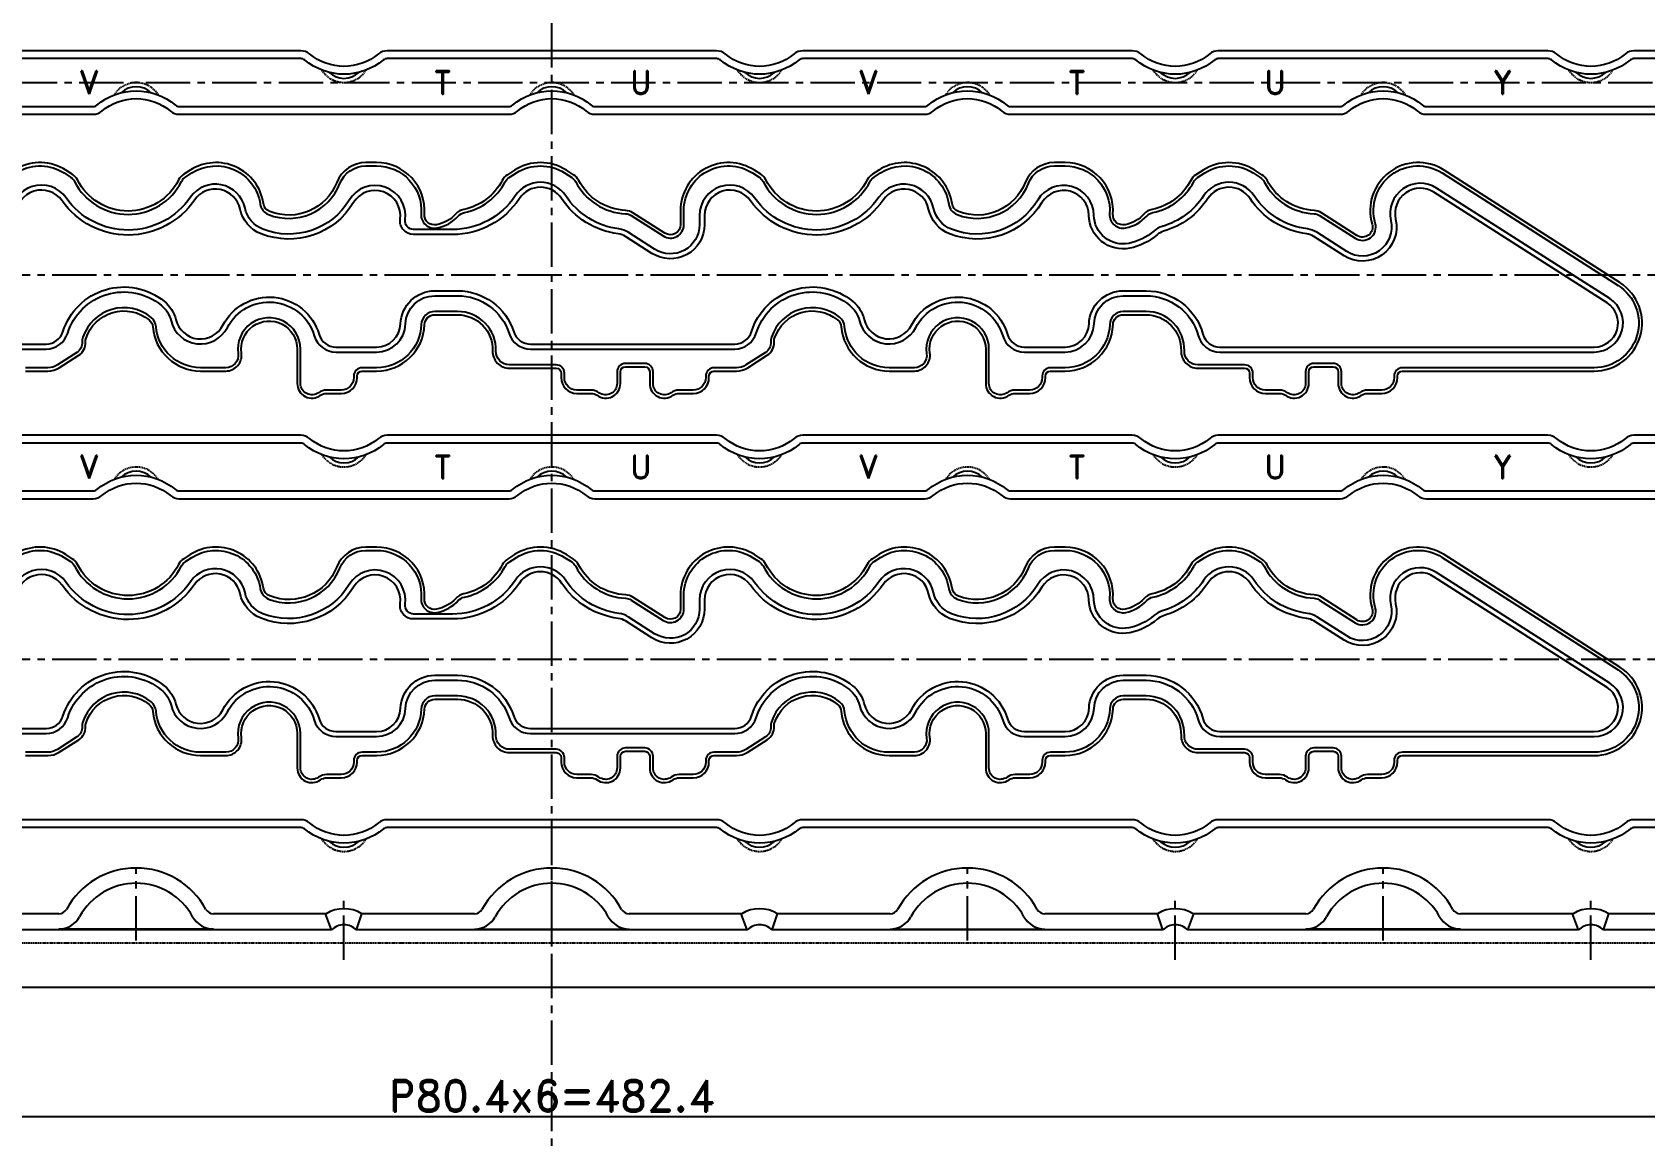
# Model space of a CAD drawing. Extents: x -878 to 11, y -429 to 233.
# Drawn here: x -600.5 to -288.6, y -205.1 to 9.7 of the extents above; entities that cross this region are included whole.
import ezdxf
from ezdxf.enums import TextEntityAlignment as Align

# ---------------------------------------------------------------- set-up
doc = ezdxf.new("R2010")
doc.units = 0
doc.header["$LTSCALE"] = 0.45
doc.header["$MEASUREMENT"] = 0
doc.linetypes.add('CENTER2', pattern=[28.575, 19.05, -3.175, 3.175, -3.175])
doc.linetypes.add('HIDDENX2', pattern=[0.75, 0.5, -0.25])
doc.layers.get('0').update_dxf_attribs({"linetype": 'CONTINUOUS'})
doc.layers.get('DEFPOINTS').update_dxf_attribs({"linetype": 'CONTINUOUS'})
for name, color, linetype in [('CENTER', 243, 'CENTER2'), ('DETAIL', 6, 'CONTINUOUS'), ('DIMENSION', 3, 'CONTINUOUS'), ('HIDDEN', 5, 'HIDDENX2'), ('LINE', 7, 'CONTINUOUS'), ('LINE1', 30, 'CONTINUOUS'), ('SECTION', 31, 'CONTINUOUS'), ('TEXT', 4, 'CONTINUOUS')]:
    doc.layers.add(name, color=color, linetype=linetype)
doc.styles.add('ROMAND', font='romand.shx', dxfattribs={"height": 6})
doc.dimstyles.get("Standard").update_dxf_attribs({"dimtxt": 0.18, "dimasz": 0.18, "dimexe": 0.18, "dimexo": 0.0625, "dimgap": 0.09, "dimtad": 0, "dimtih": 1, "dimtoh": 1, "dimdec": 4, "dimzin": 0, "dimdsep": 46, "dimtxsty": 'STANDARD', "dimcen": 0.09, "dimadec": 0, "dimazin": 0, "dimtfac": 1, "dimtdec": 4, "dimtofl": 0, "dimtmove": 0, "dimatfit": 3, "dimfxl": 1, "dimtolj": 1, "dimtzin": 0, "dimarcsym": 0})

# ---------------------------------------------------------------- blocks, each defined once
blk = doc.blocks.new('ARROWHEAD')
for p in [(-1, 0), (-0.5, 0.25), (-0.5, -0.25)]:
    blk.add_line(p, (0, 0))
blk = doc.blocks.new('*D177')
at = {"layer": 'DEFPOINTS', "color": 0, "transparency": 16777216}
for p in [(-741.2, -165.93), (-258.8, -166.5), (-258.8, -200)]:
    blk.add_point(p, dxfattribs=at)
at = {"layer": 'DIMENSION', "color": 0, "lineweight": -2, "transparency": 16777216}
for p, q in [((-741.2, -167.93), (-741.2, -202)), ((-258.8, -168.5), (-258.8, -202)), ((-735.2, -200), (-264.8, -200))]:
    blk.add_line(p, q, dxfattribs=at)
at = {"layer": 'DIMENSION', "color": 0, "lineweight": -2, "transparency": 16777216, "xscale": 6, "yscale": 6, "zscale": 6, "rotation": 180}
blk.add_blockref('ARROWHEAD', (-741.2, -200), dxfattribs=at)
at = {"layer": 'DIMENSION', "color": 0, "lineweight": -2, "transparency": 16777216, "xscale": 6, "yscale": 6, "zscale": 6}
blk.add_blockref('ARROWHEAD', (-258.8, -200), dxfattribs=at)
at = {"layer": 'DIMENSION', "color": 0, "transparency": 16777216, "insert": (-500, -196), "char_height": 6, "attachment_point": 5, "style": 'ROMAND'}
blk.add_mtext('\\A1;P80.4x6=482.4', dxfattribs=at)

msp = doc.modelspace()

# ---------------------------------------------------------------- linework, layer by layer
at = {"layer": 'CENTER'}
for p, q in [((-500, -318.5678), (-500, 190)), ((-810, 0), (-44.93781, 0)), ((-580.4, -165.93), (-580.4, -151.93538)), ((-500, -165.93), (-500, -151.93538)), ((-419.6, -165.93), (-419.6, -151.93538)), ((-339.2, -165.93), (-339.2, -151.93538)), ((-540.2, -169.715), (-540.2, -157.63092)), ((-379.4, -169.715), (-379.4, -157.63092)), ((-299, -169.715), (-299, -157.63092))]:
    msp.add_line(p, q, dxfattribs=at)
for points in [[(-738.09355, -37.185), (-261.90645, -37.185)], [(-738.09355, -111.555), (-261.90645, -111.555)]]:
    msp.add_lwpolyline(points, dxfattribs=at)
at = {"layer": 'DETAIL'}
for p, q in [((-565.43718, -163.74002), (-595.36282, -163.74002)), ((-514.96282, -163.74002), (-485.03718, -163.74002)), ((-434.56282, -163.74002), (-404.63718, -163.74002)), ((-324.23718, -163.74002), (-354.16282, -163.74002))]:
    msp.add_line(p, q, dxfattribs=at)
for centre, radius, start, end in [((-580.4, -167.335), 12.46, 28.7090536, 151.2909464), ((-500, -167.335), 12.46, 28.7090536, 151.2909464), ((-419.6, -167.335), 12.46, 28.7090536, 151.2909464), ((-339.2, -167.335), 12.46, 28.7090536, 151.2909464), ((-595.36282, -159.14002), 4.6, 270, 331.2909464), ((-565.43718, -159.14002), 4.6, 208.7090536, 270), ((-514.96282, -159.14002), 4.6, 270, 331.2909464), ((-485.03718, -159.14002), 4.6, 208.7090536, 270), ((-434.56282, -159.14002), 4.6, 270, 331.2909464), ((-404.63718, -159.14002), 4.6, 208.7090536, 270), ((-354.16282, -159.14002), 4.6, 270, 331.2909464), ((-324.23718, -159.14002), 4.6, 208.7090536, 270)]:
    msp.add_arc(centre, radius, start, end, dxfattribs=at)
at = {"layer": 'HIDDEN'}
msp.add_lwpolyline([(-765, -166.5, -0.414213562), (-780, -151.5), (-780, -76.14214, -0.198912367), (-777.07107, -69.07107), (-767.92893, -59.92893, 0.198912367), (-765, -52.85786), (-765, 52.85786, 0.198912367), (-767.92893, 59.92893), (-777.07107, 69.07107, -0.198912367), (-780, 76.14214), (-780, 151.5, -0.414213562), (-765, 166.5), (-235, 166.5, -0.414213562), (-220, 151.5), (-220, 76.14214, -0.198912367), (-222.92893, 69.07107), (-232.07107, 59.92893, 0.198912367), (-235, 52.85786), (-235, -52.85786, 0.198912367), (-232.07107, -59.92893), (-222.92893, -69.07107, -0.198912367), (-220, -76.14214), (-220, -151.5, -0.414213562), (-235, -166.5)], format="xyb", close=True, dxfattribs=at)
for points in [[(-544.46432, 2.39578, 0.560307678), (-535.93568, 2.39578)], [(-464.06432, 2.39578, 0.560307678), (-455.53568, 2.39578)], [(-383.66432, 2.39578, 0.560307678), (-375.13568, 2.39578)], [(-303.26432, 2.39578, 0.560307678), (-294.73568, 2.39578)], [(-576.13568, -2.39578, 0.560307678), (-584.66432, -2.39578)], [(-495.73568, -2.39578, 0.560307678), (-504.26432, -2.39578)], [(-415.33568, -2.39578, 0.560307678), (-423.86432, -2.39578)], [(-334.93568, -2.39578, 0.560307678), (-343.46432, -2.39578)], [(-576.13568, -76.76578, 0.560307678), (-584.66432, -76.76578)], [(-544.46432, -71.97422, 0.560307678), (-535.93568, -71.97422)], [(-495.73568, -76.76578, 0.560307678), (-504.26432, -76.76578)], [(-464.06432, -71.97422, 0.560307678), (-455.53568, -71.97422)], [(-415.33568, -76.76578, 0.560307678), (-423.86432, -76.76578)], [(-383.66432, -71.97422, 0.560307678), (-375.13568, -71.97422)], [(-334.93568, -76.76578, 0.560307678), (-343.46432, -76.76578)], [(-303.26432, -71.97422, 0.560307678), (-294.73568, -71.97422)], [(-544.46432, -146.34422, 0.560307678), (-535.93568, -146.34422)], [(-464.06432, -146.34422, 0.560307678), (-455.53568, -146.34422)], [(-383.66432, -146.34422, 0.560307678), (-375.13568, -146.34422)], [(-303.26432, -146.34422, 0.560307678), (-294.73568, -146.34422)]]:
    msp.add_lwpolyline(points, format="xyb", dxfattribs=at)
at = {"layer": 'LINE'}
for p, q in [((-542.60832, -163.915), (-543.78247, -160.8004)), ((-537.79168, -163.915), (-536.75189, -160.8004)), ((-462.20832, -163.915), (-463.38247, -160.8004)), ((-457.39168, -163.915), (-456.35189, -160.8004)), ((-381.80832, -163.915), (-382.84811, -160.8004)), ((-376.99168, -163.915), (-375.81753, -160.8004)), ((-301.40832, -163.915), (-302.58247, -160.8004)), ((-296.59168, -163.915), (-295.55189, -160.8004))]:
    msp.add_line(p, q, dxfattribs=at)
msp.add_lwpolyline([(-795, -175), (-205, -175), (-205, 175), (-795, 175)], close=True, dxfattribs=at)
at = {"layer": 'LINE', "color": 6}
for points in [[(-543.09493, 1.96352, 0.399690976), (-537.30507, 1.96352)], [(-462.69493, 1.96352, 0.399690976), (-456.90507, 1.96352)], [(-382.29493, 1.96352, 0.399690976), (-376.50507, 1.96352)], [(-301.89493, 1.96352, 0.399690976), (-296.10507, 1.96352)], [(-577.50507, -1.96352, 0.399690976), (-583.29493, -1.96352)], [(-497.10507, -1.96352, 0.399690976), (-502.89493, -1.96352)], [(-416.70507, -1.96352, 0.399690976), (-422.49493, -1.96352)], [(-336.30507, -1.96352, 0.399690976), (-342.09493, -1.96352)], [(-543.09493, -72.40648, 0.399690976), (-537.30507, -72.40648)], [(-462.69493, -72.40648, 0.399690976), (-456.90507, -72.40648)], [(-382.29493, -72.40648, 0.399690976), (-376.50507, -72.40648)], [(-301.89493, -72.40648, 0.399690976), (-296.10507, -72.40648)], [(-577.50507, -76.33352, 0.399690976), (-583.29493, -76.33352)], [(-497.10507, -76.33352, 0.399690976), (-502.89493, -76.33352)], [(-416.70507, -76.33352, 0.399690976), (-422.49493, -76.33352)], [(-336.30507, -76.33352, 0.399690976), (-342.09493, -76.33352)], [(-543.09493, -146.77648, 0.399690976), (-537.30507, -146.77648)], [(-462.69493, -146.77648, 0.399690976), (-456.90507, -146.77648)], [(-382.29493, -146.77648, 0.399690976), (-376.50507, -146.77648)], [(-301.89493, -146.77648, 0.399690976), (-296.10507, -146.77648)]]:
    msp.add_lwpolyline(points, format="xyb", dxfattribs=at)
at = {"layer": 'LINE'}
for points in [[(-637.29341, -50.585), (-597.8066, -50.585, 0.327685519), (-594.56266, -48.20327, -0.530202556), (-574.96519, -42.32092, -0.163051844), (-572.72331, -45.86437, 0.693136938), (-563.61018, -46.94232, -0.676760373), (-545.01704, -48.72236, 0.332877546), (-541.7546, -51.165), (-533.89, -51.165, 0.404861858), (-529.25238, -46.67361, -0.404861858), (-522.65577, -40.285), (-518.22, -40.285, -0.326224951), (-507.35192, -48.22038, 0.326224951), (-504.11341, -50.585), (-464.6266, -50.585, 0.327685519), (-461.38266, -48.20327, -0.529435838), (-441.80816, -42.30226, -0.163823285), (-439.55305, -45.85958, 0.693310824), (-430.43953, -46.94106, -0.676708968), (-411.84704, -48.72236, 0.332877546), (-408.5846, -51.165), (-400.72, -51.165, 0.404861858), (-396.08238, -46.67361, -0.404861858), (-389.48577, -40.285), (-385.05, -40.285, -0.337565256), (-374.04906, -48.66723, 0.337565256), (-370.77095, -51.165), (-298.38929, -51.165, 0.749486397), (-295.88968, -42.61584), (-329.36019, -21.21404, 0.672107848), (-336.77378, -26.44665, -0.672149853), (-346.76007, -33.49425), (-352.56894, -29.77898, 0.111014008), (-353.971, -29.27053, -0.218094465), (-364.94007, -22.45083, 0.537055823), (-373.10993, -22.45083, -0.176578941), (-381.65554, -28.76239, 0.107528034), (-382.92366, -29.45652, -0.129553397), (-388.20057, -32.05381, -0.4690711), (-396.10909, -25.69134, 0.752293311), (-405.19703, -23.22748, -0.364406279), (-423.05341, -29.26968, -0.252234906), (-427.10585, -24.49748, 0.658259425), (-435.9339, -22.73897, -0.52220494), (-461.55352, -22.87192, 0.732225984), (-470.46, -25.69293), (-470.46, -27.47716, -0.592590949), (-480.63151, -33.04562), (-485.73894, -29.77898, 0.111014008), (-487.141, -29.27053, -0.218094465), (-498.11007, -22.45083, 0.537055823), (-506.27993, -22.45083, -0.25153781), (-519.21, -29.395), (-526.74879, -29.395, -0.454950729), (-529.32441, -26.43977, 0.814066846), (-538.36703, -23.22748, -0.364807388), (-556.24273, -29.26211, -0.251767206), (-560.28599, -24.49554, 0.658142938), (-569.11374, -22.73874, -0.522210608), (-594.73352, -22.87192, 0.732225984), (-603.64, -25.69293)], [(-637.29341, -124.955), (-597.8066, -124.955, 0.327685519), (-594.56266, -122.57327, -0.530202556), (-574.96519, -116.69092, -0.163051844), (-572.72331, -120.23437, 0.693136938), (-563.61018, -121.31232, -0.676760373), (-545.01704, -123.09236, 0.332877546), (-541.7546, -125.535), (-533.89, -125.535, 0.404861858), (-529.25238, -121.04361, -0.404861858), (-522.65577, -114.655), (-518.22, -114.655, -0.326224951), (-507.35192, -122.59038, 0.326224951), (-504.11341, -124.955), (-464.6266, -124.955, 0.327685519), (-461.38266, -122.57327, -0.529435838), (-441.80816, -116.67226, -0.163823285), (-439.55305, -120.22958, 0.693310824), (-430.43953, -121.31106, -0.676708968), (-411.84704, -123.09236, 0.332877546), (-408.5846, -125.535), (-400.72, -125.535, 0.404861858), (-396.08238, -121.04361, -0.404861858), (-389.48577, -114.655), (-385.05, -114.655, -0.337565256), (-374.04906, -123.03723, 0.337565256), (-370.77095, -125.535), (-298.38929, -125.535, 0.749486397), (-295.88968, -116.98584), (-329.36019, -95.58404, 0.672107848), (-336.77378, -100.81665, -0.672149853), (-346.76007, -107.86425), (-352.56894, -104.14898, 0.111014008), (-353.971, -103.64053, -0.218094465), (-364.94007, -96.82083, 0.537055823), (-373.10993, -96.82083, -0.176578941), (-381.65554, -103.13239, 0.107528034), (-382.92366, -103.82652, -0.129553397), (-388.20057, -106.42381, -0.4690711), (-396.10909, -100.06134, 0.752293311), (-405.19703, -97.59748, -0.364406279), (-423.05341, -103.63968, -0.252234906), (-427.10585, -98.86748, 0.658259425), (-435.9339, -97.10897, -0.52220494), (-461.55352, -97.24192, 0.732225984), (-470.46, -100.06293), (-470.46, -101.84716, -0.592590949), (-480.63151, -107.41562), (-485.73894, -104.14898, 0.111014008), (-487.141, -103.64053, -0.218094465), (-498.11007, -96.82083, 0.537055823), (-506.27993, -96.82083, -0.25153781), (-519.21, -103.765), (-526.74879, -103.765, -0.454950729), (-529.32441, -100.80977, 0.814066846), (-538.36703, -97.59748, -0.364807388), (-556.24273, -103.63211, -0.251767206), (-560.28599, -98.86554, 0.658142938), (-569.11374, -97.10874, -0.522210608), (-594.73352, -97.24192, 0.732225984), (-603.64, -100.06293)], [(-222.015, -138.07832), (-222.015, -152.315, -0.414213562), (-233.615, -163.915), (-296.59168, -163.915)]]:
    msp.add_lwpolyline(points, format="xyb", dxfattribs=at)
for points in [[(-542.60832, -163.915), (-618.19168, -163.915)], [(-462.20832, -163.915), (-537.79168, -163.915)], [(-381.80832, -163.915), (-457.39168, -163.915)], [(-301.40832, -163.915), (-376.99168, -163.915)]]:
    msp.add_lwpolyline(points, dxfattribs=at)
for centre in [(-540.2, -166.315), (-459.8, -166.315), (-379.4, -166.315), (-299, -166.315)]:
    msp.add_arc(centre, 3.4, 44.9008722, 135.0991278, dxfattribs=at)
at = {"layer": 'LINE1'}
for points in [[(-607.64, -24.765, -0.592551855), (-594.34556, -17.48587), (-593.09883, -18.28305, -0.133820971), (-592.32231, -19.14063, 0.614067355), (-571.61378, -19.13293, -0.133980911), (-570.83673, -18.27402), (-569.60528, -17.48641, -0.54396576), (-556.40321, -23.49931, 0.268630824), (-554.78123, -25.53867, 0.41351253), (-540.98568, -19.53995, -0.307794184), (-535.96376, -16.125), (-533.89, -16.125, -0.435765572), (-525.27302, -25.39532, 0.496548513), (-522.16414, -28.13332, 0.158781017), (-518.09813, -25.83408, -0.158499359), (-516.91413, -25.1637, 0.225839157), (-509.00883, -19.21569, -0.13080024), (-508.24437, -18.38124), (-506.84528, -17.48641, -0.292443133), (-497.53472, -17.48641), (-496.15064, -18.37164, -0.131001138), (-495.38538, -19.20763, 0.266577084), (-485.73206, -25.38175, -0.131001138), (-484.6522, -25.72588), (-478.47628, -29.6759, 0.592590949), (-474.46, -27.47716), (-474.46, -24.765, -0.592551855), (-461.16556, -17.48587), (-459.91883, -18.28305, -0.133820971), (-459.14231, -19.14063, 0.614067355), (-438.43378, -19.13293, -0.133980911), (-437.65673, -18.27402), (-436.42528, -17.48641, -0.544086912), (-423.22274, -23.50251, 0.269110703), (-421.59719, -25.54417, 0.413098009), (-407.81568, -19.53995, -0.307794184), (-402.79376, -16.125), (-400.72, -16.125, -0.435765572), (-392.10302, -25.39532, 0.496548513), (-388.99414, -28.13332, 0.158781017), (-384.92813, -25.83408, -0.158499359), (-383.74413, -25.1637, 0.225839157), (-375.83883, -19.21569, -0.13080024), (-375.07437, -18.38124), (-373.67528, -17.48641, -0.292443133), (-364.36472, -17.48641), (-362.98064, -18.37164, -0.131001138), (-362.21538, -19.20763, 0.266577084), (-352.56206, -25.38175, -0.131001138), (-351.4822, -25.72588), (-344.60485, -30.12453, 0.693592286), (-340.70945, -27.20112, -0.693549434), (-327.76556, -17.48587), (-293.73485, -39.24587, -0.749486397), (-298.38929, -55.165), (-335.465, -55.165, 0.414213562), (-337.065, -56.765), (-337.065, -57.085, -0.414213562), (-339.465, -59.485), (-342.21544, -59.485, 0.159587181), (-343.75354, -59.98875, -0.614415563), (-347.255, -58.215), (-347.255, -55.945, 0.414213562), (-348.855, -54.345), (-352.605, -54.345, 0.414213562), (-354.205, -55.945), (-354.205, -58.215, -0.614415563), (-357.70646, -59.98875, 0.159587181), (-359.24456, -59.485), (-361.995, -59.485, -0.414213562), (-364.395, -57.085), (-364.395, -56.205, 0.414213562), (-365.995, -54.605), (-375.0448, -54.605, -0.423315007), (-377.64355, -51.92448, 0.423315007), (-385.05, -44.285), (-389.48577, -44.285, 0.404861858), (-392.08443, -46.80173, -0.404861858), (-400.72, -55.165), (-403.545, -55.165, 0.414213562), (-405.145, -56.765), (-405.145, -57.085, -0.414213562), (-407.545, -59.485), (-410.40044, -59.485, 0.159587181), (-411.93854, -59.98875, -0.614415563), (-415.44, -58.215), (-415.44, -51.555, 1.074462736), (-427.4977, -52.42174, -0.456901809), (-429.87302, -55.165), (-434.76, -55.165, -0.390799305), (-443.37195, -47.22061, 0.205095841), (-444.32656, -45.40994, 0.524268273), (-457.52471, -49.27253, 0.093842729), (-457.6532, -50.2314, -0.270247501), (-458.66473, -52.20341), (-462.45823, -54.62937, -0.143207418), (-464.29, -55.165), (-468.635, -55.165, 0.414213562), (-470.235, -56.765), (-470.235, -57.085, -0.414213562), (-472.635, -59.485), (-475.38544, -59.485, 0.159587181), (-476.92354, -59.98875, -0.614415563), (-480.425, -58.215), (-480.425, -55.945, 0.414213562), (-482.025, -54.345), (-485.775, -54.345, 0.414213562), (-487.375, -55.945), (-487.375, -58.215, -0.614415563), (-490.87646, -59.98875, 0.159587181), (-492.41456, -59.485), (-495.165, -59.485, -0.414213562), (-497.565, -57.085), (-497.565, -56.205, 0.414213562), (-499.165, -54.605), (-508.2148, -54.605, -0.423315007), (-510.81355, -51.92448, 0.423315007), (-518.22, -44.285), (-522.65577, -44.285, 0.404861858), (-525.25443, -46.80173, -0.404861858), (-533.89, -55.165), (-536.715, -55.165, 0.414213562), (-538.315, -56.765), (-538.315, -57.085, -0.414213562), (-540.715, -59.485), (-543.57044, -59.485, 0.159587181), (-545.10854, -59.98875, -0.614415563), (-548.61, -58.215), (-548.61, -51.555, 1.074462736), (-560.6677, -52.42174, -0.456901809), (-563.04302, -55.165), (-567.93, -55.165, -0.390575606), (-576.54141, -47.2273, 0.204269886), (-577.49102, -45.42257, 0.525031728), (-590.70471, -49.27253, 0.093842729), (-590.8332, -50.2314, -0.270247501), (-591.84473, -52.20341), (-595.63823, -54.62937, -0.143207418), (-597.47, -55.165), (-601.815, -55.165, 0.414213562)], [(-637.29341, -51.54738), (-597.8066, -51.54738, 0.327685519), (-593.64446, -48.4915, -0.530202556), (-575.57289, -43.06716, -0.163051844), (-573.6579, -46.09392, 0.693136938), (-562.75493, -47.38359, -0.676760373), (-545.94047, -48.99334, 0.332877546), (-541.7546, -52.12738), (-533.89, -52.12738, 0.404861858), (-528.2905, -46.70444, -0.404861858), (-522.65577, -41.24738), (-518.22, -41.24738, -0.326224951), (-508.26859, -48.51345, 0.326224951), (-504.11341, -51.54738), (-464.6266, -51.54738, 0.327685519), (-460.46446, -48.4915, -0.529435838), (-442.41407, -43.04995, -0.163823285), (-440.48779, -46.08856, 0.693310824), (-429.58434, -47.38245, -0.676708968), (-412.77047, -48.99334, 0.332877546), (-408.5846, -52.12738), (-400.72, -52.12738, 0.404861858), (-395.1205, -46.70444, -0.404861858), (-389.48577, -41.24738), (-385.05, -41.24738, -0.337565256), (-374.97693, -48.92261, 0.337565256), (-370.77095, -52.12738), (-298.38929, -52.12738, 0.749486397), (-295.37124, -41.80504), (-328.84175, -20.40325, 0.672107848), (-337.71139, -26.66356, -0.672149853), (-346.24154, -32.68352), (-352.0504, -28.96825, 0.111014008), (-353.84932, -28.31588, -0.218094465), (-364.13777, -21.91933, 0.537055823), (-373.91223, -21.91933, -0.176578941), (-381.92759, -27.83926, 0.107528034), (-383.55466, -28.72988, -0.129553397), (-388.3915, -31.11057, -0.4690711), (-395.14684, -25.67583, 0.752293311), (-406.01968, -22.72806, -0.364406279), (-422.70305, -28.37334, -0.252234906), (-426.16459, -24.297, 0.658259425), (-436.72649, -22.19311, -0.52220494), (-460.76663, -22.31787, 0.732225984), (-471.42238, -25.69293), (-471.42238, -27.47716, -0.592590949), (-480.11297, -32.23489), (-485.2204, -28.96825, 0.111014008), (-487.01932, -28.31588, -0.218094465), (-497.30777, -21.91933, 0.537055823), (-507.08223, -21.91933, -0.25153781), (-519.21, -28.43262), (-526.74879, -28.43262, -0.454950729), (-528.37106, -26.57125, 0.814066846), (-539.18968, -22.72806, -0.364807388), (-555.8911, -28.36627, -0.251767206), (-559.3448, -24.29474, 0.658142938), (-569.90634, -22.19289, -0.522210608), (-593.94663, -22.31787, 0.732225984), (-604.60238, -25.69293)], [(-607.64, -99.135, -0.592551855), (-594.34556, -91.85587), (-593.09883, -92.65305, -0.133820971), (-592.32231, -93.51063, 0.614067355), (-571.61378, -93.50293, -0.133980911), (-570.83673, -92.64402), (-569.60528, -91.85641, -0.54396576), (-556.40321, -97.86931, 0.268630824), (-554.78123, -99.90867, 0.41351253), (-540.98568, -93.90995, -0.307794184), (-535.96376, -90.495), (-533.89, -90.495, -0.435765572), (-525.27302, -99.76532, 0.496548513), (-522.16414, -102.50332, 0.158781017), (-518.09813, -100.20408, -0.158499359), (-516.91413, -99.5337, 0.225839157), (-509.00883, -93.58569, -0.13080024), (-508.24437, -92.75124), (-506.84528, -91.85641, -0.292443133), (-497.53472, -91.85641), (-496.15064, -92.74164, -0.131001138), (-495.38538, -93.57763, 0.266577084), (-485.73206, -99.75175, -0.131001138), (-484.6522, -100.09588), (-478.47628, -104.0459, 0.592590949), (-474.46, -101.84716), (-474.46, -99.135, -0.592551855), (-461.16556, -91.85587), (-459.91883, -92.65305, -0.133820971), (-459.14231, -93.51063, 0.614067355), (-438.43378, -93.50293, -0.133980911), (-437.65673, -92.64402), (-436.42528, -91.85641, -0.544086912), (-423.22274, -97.87251, 0.269110703), (-421.59719, -99.91417, 0.413098009), (-407.81568, -93.90995, -0.307794184), (-402.79376, -90.495), (-400.72, -90.495, -0.435765572), (-392.10302, -99.76532, 0.496548513), (-388.99414, -102.50332, 0.158781017), (-384.92813, -100.20408, -0.158499359), (-383.74413, -99.5337, 0.225839157), (-375.83883, -93.58569, -0.13080024), (-375.07437, -92.75124), (-373.67528, -91.85641, -0.292443133), (-364.36472, -91.85641), (-362.98064, -92.74164, -0.131001138), (-362.21538, -93.57763, 0.266577084), (-352.56206, -99.75175, -0.131001138), (-351.4822, -100.09588), (-344.60485, -104.49453, 0.693592286), (-340.70945, -101.57112, -0.693549434), (-327.76556, -91.85587), (-293.73485, -113.61587, -0.749486397), (-298.38929, -129.535), (-335.465, -129.535, 0.414213562), (-337.065, -131.135), (-337.065, -131.455, -0.414213562), (-339.465, -133.855), (-342.21544, -133.855, 0.159587181), (-343.75354, -134.35875, -0.614415563), (-347.255, -132.585), (-347.255, -130.315, 0.414213562), (-348.855, -128.715), (-352.605, -128.715, 0.414213562), (-354.205, -130.315), (-354.205, -132.585, -0.614415563), (-357.70646, -134.35875, 0.159587181), (-359.24456, -133.855), (-361.995, -133.855, -0.414213562), (-364.395, -131.455), (-364.395, -130.575, 0.414213562), (-365.995, -128.975), (-375.0448, -128.975, -0.423315007), (-377.64355, -126.29448, 0.423315007), (-385.05, -118.655), (-389.48577, -118.655, 0.404861858), (-392.08443, -121.17173, -0.404861858), (-400.72, -129.535), (-403.545, -129.535, 0.414213562), (-405.145, -131.135), (-405.145, -131.455, -0.414213562), (-407.545, -133.855), (-410.40044, -133.855, 0.159587181), (-411.93854, -134.35875, -0.614415563), (-415.44, -132.585), (-415.44, -125.925, 1.074462736), (-427.4977, -126.79174, -0.456901809), (-429.87302, -129.535), (-434.76, -129.535, -0.390799305), (-443.37195, -121.59061, 0.205095841), (-444.32656, -119.77994, 0.524268273), (-457.52471, -123.64253, 0.093842729), (-457.6532, -124.6014, -0.270247501), (-458.66473, -126.57341), (-462.45823, -128.99937, -0.143207418), (-464.29, -129.535), (-468.635, -129.535, 0.414213562), (-470.235, -131.135), (-470.235, -131.455, -0.414213562), (-472.635, -133.855), (-475.38544, -133.855, 0.159587181), (-476.92354, -134.35875, -0.614415563), (-480.425, -132.585), (-480.425, -130.315, 0.414213562), (-482.025, -128.715), (-485.775, -128.715, 0.414213562), (-487.375, -130.315), (-487.375, -132.585, -0.614415563), (-490.87646, -134.35875, 0.159587181), (-492.41456, -133.855), (-495.165, -133.855, -0.414213562), (-497.565, -131.455), (-497.565, -130.575, 0.414213562), (-499.165, -128.975), (-508.2148, -128.975, -0.423315007), (-510.81355, -126.29448, 0.423315007), (-518.22, -118.655), (-522.65577, -118.655, 0.404861858), (-525.25443, -121.17173, -0.404861858), (-533.89, -129.535), (-536.715, -129.535, 0.414213562), (-538.315, -131.135), (-538.315, -131.455, -0.414213562), (-540.715, -133.855), (-543.57044, -133.855, 0.159587181), (-545.10854, -134.35875, -0.614415563), (-548.61, -132.585), (-548.61, -125.925, 1.074462736), (-560.6677, -126.79174, -0.456901809), (-563.04302, -129.535), (-567.93, -129.535, -0.390575606), (-576.54141, -121.5973, 0.204269886), (-577.49102, -119.79257, 0.525031728), (-590.70471, -123.64253, 0.093842729), (-590.8332, -124.6014, -0.270247501), (-591.84473, -126.57341), (-595.63823, -128.99937, -0.143207418), (-597.47, -129.535), (-601.815, -129.535, 0.414213562)], [(-637.29341, -125.91738), (-597.8066, -125.91738, 0.327685519), (-593.64446, -122.8615, -0.530202556), (-575.57289, -117.43716, -0.163051844), (-573.6579, -120.46392, 0.693136938), (-562.75493, -121.75359, -0.676760373), (-545.94047, -123.36334, 0.332877546), (-541.7546, -126.49738), (-533.89, -126.49738, 0.404861858), (-528.2905, -121.07444, -0.404861858), (-522.65577, -115.61738), (-518.22, -115.61738, -0.326224951), (-508.26859, -122.88345, 0.326224951), (-504.11341, -125.91738), (-464.6266, -125.91738, 0.327685519), (-460.46446, -122.8615, -0.529435838), (-442.41407, -117.41995, -0.163823285), (-440.48779, -120.45856, 0.693310824), (-429.58434, -121.75245, -0.676708968), (-412.77047, -123.36334, 0.332877546), (-408.5846, -126.49738), (-400.72, -126.49738, 0.404861858), (-395.1205, -121.07444, -0.404861858), (-389.48577, -115.61738), (-385.05, -115.61738, -0.337565256), (-374.97693, -123.29261, 0.337565256), (-370.77095, -126.49738), (-298.38929, -126.49738, 0.749486397), (-295.37124, -116.17504), (-328.84175, -94.77325, 0.672107848), (-337.71139, -101.03356, -0.672149853), (-346.24154, -107.05352), (-352.0504, -103.33825, 0.111014008), (-353.84932, -102.68588, -0.218094465), (-364.13777, -96.28933, 0.537055823), (-373.91223, -96.28933, -0.176578941), (-381.92759, -102.20926, 0.107528034), (-383.55466, -103.09988, -0.129553397), (-388.3915, -105.48057, -0.4690711), (-395.14684, -100.04583, 0.752293311), (-406.01968, -97.09806, -0.364406279), (-422.70305, -102.74334, -0.252234906), (-426.16459, -98.667, 0.658259425), (-436.72649, -96.56311, -0.52220494), (-460.76663, -96.68787, 0.732225984), (-471.42238, -100.06293), (-471.42238, -101.84716, -0.592590949), (-480.11297, -106.60489), (-485.2204, -103.33825, 0.111014008), (-487.01932, -102.68588, -0.218094465), (-497.30777, -96.28933, 0.537055823), (-507.08223, -96.28933, -0.25153781), (-519.21, -102.80262), (-526.74879, -102.80262, -0.454950729), (-528.37106, -100.94125, 0.814066846), (-539.18968, -97.09806, -0.364807388), (-555.8911, -102.73627, -0.251767206), (-559.3448, -98.66474, 0.658142938), (-569.90634, -96.56289, -0.522210608), (-593.94663, -96.68787, 0.732225984), (-604.60238, -100.06293)]]:
    msp.add_lwpolyline(points, format="xyb", dxfattribs=at)
at = {"layer": 'SECTION'}
for points in [[(-268.82, 4.62145), (-290.67535, 4.62145, 0.17551048), (-291.37107, 4.36947, -0.362177448), (-306.62893, 4.36947, 0.17551048), (-307.32465, 4.62145), (-371.07535, 4.62145, 0.17551048), (-371.77107, 4.36947, -0.362177448), (-387.02893, 4.36947, 0.17551048), (-387.72465, 4.62145), (-451.47535, 4.62145, 0.17551048), (-452.17107, 4.36947, -0.362177448), (-467.42893, 4.36947, 0.17551048), (-468.12465, 4.62145), (-531.87535, 4.62145, 0.17551048), (-532.57107, 4.36947, -0.362177448), (-547.82893, 4.36947, 0.17551048), (-548.52465, 4.62145), (-612.27535, 4.62145, 0.17551048)], [(-652.47535, -4.62145), (-588.72465, -4.62145, 0.17551048), (-588.02893, -4.36947, -0.362177448), (-572.77107, -4.36947, 0.17551048), (-572.07535, -4.62145), (-508.32465, -4.62145, 0.17551048), (-507.62893, -4.36947, -0.362177448), (-492.37107, -4.36947, 0.17551048), (-491.67535, -4.62145), (-427.92465, -4.62145, 0.17551048), (-427.22893, -4.36947, -0.362177448), (-411.97107, -4.36947, 0.17551048), (-411.27535, -4.62145), (-347.52465, -4.62145, 0.17551048), (-346.82893, -4.36947, -0.362177448), (-331.57107, -4.36947, 0.17551048), (-330.87535, -4.62145), (-268.82, -4.62145, -0.414213562)], [(-268.82, -69.74855), (-290.67535, -69.74855, 0.17551048), (-291.37107, -70.00053, -0.362177448), (-306.62893, -70.00053, 0.17551048), (-307.32465, -69.74855), (-371.07535, -69.74855, 0.17551048), (-371.77107, -70.00053, -0.362177448), (-387.02893, -70.00053, 0.17551048), (-387.72465, -69.74855), (-451.47535, -69.74855, 0.17551048), (-452.17107, -70.00053, -0.362177448), (-467.42893, -70.00053, 0.17551048), (-468.12465, -69.74855), (-531.87535, -69.74855, 0.17551048), (-532.57107, -70.00053, -0.362177448), (-547.82893, -70.00053, 0.17551048), (-548.52465, -69.74855), (-612.27535, -69.74855, 0.17551048)], [(-652.47535, -78.99145), (-588.72465, -78.99145, 0.17551048), (-588.02893, -78.73947, -0.362177448), (-572.77107, -78.73947, 0.17551048), (-572.07535, -78.99145), (-508.32465, -78.99145, 0.17551048), (-507.62893, -78.73947, -0.362177448), (-492.37107, -78.73947, 0.17551048), (-491.67535, -78.99145), (-427.92465, -78.99145, 0.17551048), (-427.22893, -78.73947, -0.362177448), (-411.97107, -78.73947, 0.17551048), (-411.27535, -78.99145), (-347.52465, -78.99145, 0.17551048), (-346.82893, -78.73947, -0.362177448), (-331.57107, -78.73947, 0.17551048), (-330.87535, -78.99145), (-268.82, -78.99145, -0.414213562)], [(-268.82, -144.11855), (-290.67535, -144.11855, 0.17551048), (-291.37107, -144.37053, -0.362177448), (-306.62893, -144.37053, 0.17551048), (-307.32465, -144.11855), (-371.07535, -144.11855, 0.17551048), (-371.77107, -144.37053, -0.362177448), (-387.02893, -144.37053, 0.17551048), (-387.72465, -144.11855), (-451.47535, -144.11855, 0.17551048), (-452.17107, -144.37053, -0.362177448), (-467.42893, -144.37053, 0.17551048), (-468.12465, -144.11855), (-531.87535, -144.11855, 0.17551048), (-532.57107, -144.37053, -0.362177448), (-547.82893, -144.37053, 0.17551048), (-548.52465, -144.11855), (-612.27535, -144.11855, 0.17551048)]]:
    msp.add_lwpolyline(points, format="xyb", dxfattribs=at)
for points in [[(-595.36282, -160.8004), (-617.13169, -160.8004)], [(-543.66831, -160.8004), (-565.43718, -160.8004)], [(-514.96282, -160.8004), (-536.75189, -160.8004)], [(-463.26831, -160.8004), (-485.03718, -160.8004)], [(-434.56282, -160.8004), (-456.35189, -160.8004)], [(-382.84811, -160.8004), (-404.63718, -160.8004)], [(-354.16282, -160.8004), (-375.93169, -160.8004)], [(-302.46831, -160.8004), (-324.23718, -160.8004)], [(-273.76282, -160.8004), (-295.55189, -160.8004)]]:
    msp.add_lwpolyline(points, dxfattribs=at)
for centre, radius, start, end in [((-580.4, -167.335), 15.39962, 28.7090536, 151.2909464), ((-500, -167.335), 15.39962, 28.7090536, 151.2909464), ((-419.6, -167.335), 15.39962, 28.7090536, 151.2909464), ((-339.2, -167.335), 15.39962, 28.7090536, 151.2909464), ((-595.36282, -159.14002), 1.66038, 270, 331.2909464), ((-565.43718, -159.14002), 1.66038, 208.7090536, 270), ((-540.2, -166.315), 6.5146, 57.8328503, 122.1671497), ((-514.96282, -159.14002), 1.66038, 270, 331.2909464), ((-485.03718, -159.14002), 1.66038, 208.7090536, 270), ((-459.8, -166.315), 6.5146, 57.8328503, 122.1671497), ((-434.56282, -159.14002), 1.66038, 270, 331.2909464), ((-404.63718, -159.14002), 1.66038, 208.7090536, 270), ((-379.4, -166.315), 6.5146, 57.8328503, 122.1671497), ((-354.16282, -159.14002), 1.66038, 270, 331.2909464), ((-324.23718, -159.14002), 1.66038, 208.7090536, 270), ((-299, -166.315), 6.5146, 57.8328503, 122.1671497)]:
    msp.add_arc(centre, radius, start, end, dxfattribs=at)
at = {"layer": 'TEXT'}
for points in [[(-268.82, 6.135), (-290.67535, 6.135, 0.17551048), (-292.34028, 5.532, -0.362177448), (-305.65972, 5.532, 0.17551048), (-307.32465, 6.135), (-371.07535, 6.135, 0.17551048), (-372.74028, 5.532, -0.362177448), (-386.05972, 5.532, 0.17551048), (-387.72465, 6.135), (-451.47535, 6.135, 0.17551048), (-453.14028, 5.532, -0.362177448), (-466.45972, 5.532, 0.17551048), (-468.12465, 6.135), (-531.87535, 6.135, 0.17551048), (-533.54028, 5.532, -0.362177448), (-546.85972, 5.532, 0.17551048), (-548.52465, 6.135), (-612.27535, 6.135, 0.17551048)], [(-652.47535, -6.135), (-588.72465, -6.135, 0.17551048), (-587.05972, -5.532, -0.362177448), (-573.74028, -5.532, 0.17551048), (-572.07535, -6.135), (-508.32465, -6.135, 0.17551048), (-506.65972, -5.532, -0.362177448), (-493.34028, -5.532, 0.17551048), (-491.67535, -6.135), (-427.92465, -6.135, 0.17551048), (-426.25972, -5.532, -0.362177448), (-412.94028, -5.532, 0.17551048), (-411.27535, -6.135), (-347.52465, -6.135, 0.17551048), (-345.85972, -5.532, -0.362177448), (-332.54028, -5.532, 0.17551048), (-330.87535, -6.135), (-268.82, -6.135, -0.414213562)], [(-601.815, -55.80367), (-597.47, -55.80367, 0.143207418), (-595.29414, -55.16742), (-591.50065, -52.74147, 0.270247501), (-590.19546, -50.19697, -0.093842729), (-590.09854, -49.47364, -0.525031728), (-577.89431, -45.9178, -0.204269886), (-577.17796, -47.27921, 0.390575606), (-567.93, -55.80367), (-563.04302, -55.80367, 0.456901809), (-560.0356, -52.33039, -1.074462736), (-549.24867, -51.555), (-549.24867, -58.215, 0.614415563), (-544.73072, -60.50368, -0.159587181), (-543.57044, -60.12367), (-540.715, -60.12367, 0.414213562), (-537.67633, -57.085), (-537.67633, -56.765, -0.414213562), (-536.715, -55.80367), (-533.89, -55.80367, 0.404861858), (-524.61609, -46.82218, -0.404861858), (-522.65577, -44.92367), (-518.22, -44.92367, -0.423315007), (-511.45192, -51.9047, 0.423315007), (-508.2148, -55.24367), (-499.165, -55.24367, -0.414213562), (-498.20367, -56.205), (-498.20367, -57.085, 0.414213562), (-495.165, -60.12367), (-492.41456, -60.12367, -0.159587181), (-491.25428, -60.50368, 0.614415563), (-486.73633, -58.215), (-486.73633, -55.945, -0.414213562), (-485.775, -54.98367), (-482.025, -54.98367, -0.414213562), (-481.06367, -55.945), (-481.06367, -58.215, 0.614415563), (-476.54572, -60.50368, -0.159587181), (-475.38544, -60.12367), (-472.635, -60.12367, 0.414213562), (-469.59633, -57.085), (-469.59633, -56.765, -0.414213562), (-468.635, -55.80367), (-464.29, -55.80367, 0.143207418), (-462.11414, -55.16742), (-458.32065, -52.74147, 0.270247501), (-457.01546, -50.19697, -0.093842729), (-456.91854, -49.47364, -0.524268273), (-444.72866, -45.90614, -0.205095841), (-444.00855, -47.27203, 0.390799305), (-434.76, -55.80367), (-429.87302, -55.80367, 0.456901809), (-426.8656, -52.33039, -1.074462736), (-416.07867, -51.555), (-416.07867, -58.215, 0.614415563), (-411.56072, -60.50368, -0.159587181), (-410.40044, -60.12367), (-407.545, -60.12367, 0.414213562), (-404.50633, -57.085), (-404.50633, -56.765, -0.414213562), (-403.545, -55.80367), (-400.72, -55.80367, 0.404861858), (-391.44609, -46.82218, -0.404861858), (-389.48577, -44.92367), (-385.05, -44.92367, -0.423315007), (-378.28192, -51.9047, 0.423315007), (-375.0448, -55.24367), (-365.995, -55.24367, -0.414213562), (-365.03367, -56.205), (-365.03367, -57.085, 0.414213562), (-361.995, -60.12367), (-359.24456, -60.12367, -0.159587181), (-358.08428, -60.50368, 0.614415563), (-353.56633, -58.215), (-353.56633, -55.945, -0.414213562), (-352.605, -54.98367), (-348.855, -54.98367, -0.414213562), (-347.89367, -55.945), (-347.89367, -58.215, 0.614415563), (-343.37572, -60.50368, -0.159587181), (-342.21544, -60.12367), (-339.465, -60.12367, 0.414213562), (-336.42633, -57.085), (-336.42633, -56.765, -0.414213562), (-335.465, -55.80367), (-298.38929, -55.80367, 0.749486397), (-293.39079, -38.70779), (-327.4215, -16.94779, 0.693549434), (-341.3222, -27.3812, -0.693592286), (-344.26073, -29.5865), (-351.13808, -25.18784, 0.131001138), (-352.53142, -24.74382, -0.266577084), (-361.6491, -18.91229, 0.131001138), (-362.63652, -17.83361), (-364.0206, -16.94837, 0.292443133), (-374.0194, -16.94837), (-375.41849, -17.84321, 0.13080024), (-376.40487, -18.9199, -0.225839157), (-383.87152, -24.53787, 0.158499359), (-385.39924, -25.40287, -0.158781017), (-389.12084, -27.50735, -0.496548513), (-391.46606, -25.44191, 0.435765572), (-400.72, -15.48633), (-402.79376, -15.48633, 0.307794184), (-408.40963, -19.30518, -0.413098009), (-421.36468, -24.94933, -0.269110703), (-422.59092, -23.40918, 0.544086912), (-436.7694, -16.94837), (-438.00085, -17.73599, 0.133980911), (-439.00347, -18.84424, -0.614067355), (-458.57283, -18.85152, 0.133820971), (-459.57478, -17.74498), (-460.8215, -16.94779, 0.592551855), (-475.09867, -24.765), (-475.09867, -27.47716, -0.592590949), (-478.13217, -29.13787), (-484.30808, -25.18784, 0.131001138), (-485.70142, -24.74382, -0.266577084), (-494.8191, -18.91229, 0.131001138), (-495.80652, -17.83361), (-497.1906, -16.94837, 0.292443133), (-507.1894, -16.94837), (-508.58849, -17.84321, 0.13080024), (-509.57487, -18.9199, -0.225839157), (-517.04152, -24.53787, 0.158499359), (-518.56924, -25.40287, -0.158781017), (-522.29084, -27.50735, -0.496548513), (-524.63606, -25.44191, 0.435765572), (-533.89, -15.48633), (-535.96376, -15.48633, 0.307794184), (-541.57963, -19.30518, -0.41351253), (-554.54788, -24.94416, -0.268630824), (-555.77143, -23.40575, 0.54396576), (-569.9494, -16.94837), (-571.18085, -17.73599, 0.133980911), (-572.18347, -18.84424, -0.614067355), (-591.75283, -18.85152, 0.133820971), (-592.75478, -17.74498), (-594.0015, -16.94779, 0.592551855), (-608.27867, -24.765)], [(-268.82, -68.235), (-290.67535, -68.235, 0.17551048), (-292.34028, -68.838, -0.362177448), (-305.65972, -68.838, 0.17551048), (-307.32465, -68.235), (-371.07535, -68.235, 0.17551048), (-372.74028, -68.838, -0.362177448), (-386.05972, -68.838, 0.17551048), (-387.72465, -68.235), (-451.47535, -68.235, 0.17551048), (-453.14028, -68.838, -0.362177448), (-466.45972, -68.838, 0.17551048), (-468.12465, -68.235), (-531.87535, -68.235, 0.17551048), (-533.54028, -68.838, -0.362177448), (-546.85972, -68.838, 0.17551048), (-548.52465, -68.235), (-612.27535, -68.235, 0.17551048)], [(-652.47535, -80.505), (-588.72465, -80.505, 0.17551048), (-587.05972, -79.902, -0.362177448), (-573.74028, -79.902, 0.17551048), (-572.07535, -80.505), (-508.32465, -80.505, 0.17551048), (-506.65972, -79.902, -0.362177448), (-493.34028, -79.902, 0.17551048), (-491.67535, -80.505), (-427.92465, -80.505, 0.17551048), (-426.25972, -79.902, -0.362177448), (-412.94028, -79.902, 0.17551048), (-411.27535, -80.505), (-347.52465, -80.505, 0.17551048), (-345.85972, -79.902, -0.362177448), (-332.54028, -79.902, 0.17551048), (-330.87535, -80.505), (-268.82, -80.505, -0.414213562)], [(-601.815, -130.17367), (-597.47, -130.17367, 0.143207418), (-595.29414, -129.53742), (-591.50065, -127.11147, 0.270247501), (-590.19546, -124.56697, -0.093842729), (-590.09854, -123.84364, -0.525031728), (-577.89431, -120.2878, -0.204269886), (-577.17796, -121.64921, 0.390575606), (-567.93, -130.17367), (-563.04302, -130.17367, 0.456901809), (-560.0356, -126.70039, -1.074462736), (-549.24867, -125.925), (-549.24867, -132.585, 0.614415563), (-544.73072, -134.87368, -0.159587181), (-543.57044, -134.49367), (-540.715, -134.49367, 0.414213562), (-537.67633, -131.455), (-537.67633, -131.135, -0.414213562), (-536.715, -130.17367), (-533.89, -130.17367, 0.404861858), (-524.61609, -121.19218, -0.404861858), (-522.65577, -119.29367), (-518.22, -119.29367, -0.423315007), (-511.45192, -126.2747, 0.423315007), (-508.2148, -129.61367), (-499.165, -129.61367, -0.414213562), (-498.20367, -130.575), (-498.20367, -131.455, 0.414213562), (-495.165, -134.49367), (-492.41456, -134.49367, -0.159587181), (-491.25428, -134.87368, 0.614415563), (-486.73633, -132.585), (-486.73633, -130.315, -0.414213562), (-485.775, -129.35367), (-482.025, -129.35367, -0.414213562), (-481.06367, -130.315), (-481.06367, -132.585, 0.614415563), (-476.54572, -134.87368, -0.159587181), (-475.38544, -134.49367), (-472.635, -134.49367, 0.414213562), (-469.59633, -131.455), (-469.59633, -131.135, -0.414213562), (-468.635, -130.17367), (-464.29, -130.17367, 0.143207418), (-462.11414, -129.53742), (-458.32065, -127.11147, 0.270247501), (-457.01546, -124.56697, -0.093842729), (-456.91854, -123.84364, -0.524268273), (-444.72866, -120.27614, -0.205095841), (-444.00855, -121.64203, 0.390799305), (-434.76, -130.17367), (-429.87302, -130.17367, 0.456901809), (-426.8656, -126.70039, -1.074462736), (-416.07867, -125.925), (-416.07867, -132.585, 0.614415563), (-411.56072, -134.87368, -0.159587181), (-410.40044, -134.49367), (-407.545, -134.49367, 0.414213562), (-404.50633, -131.455), (-404.50633, -131.135, -0.414213562), (-403.545, -130.17367), (-400.72, -130.17367, 0.404861858), (-391.44609, -121.19218, -0.404861858), (-389.48577, -119.29367), (-385.05, -119.29367, -0.423315007), (-378.28192, -126.2747, 0.423315007), (-375.0448, -129.61367), (-365.995, -129.61367, -0.414213562), (-365.03367, -130.575), (-365.03367, -131.455, 0.414213562), (-361.995, -134.49367), (-359.24456, -134.49367, -0.159587181), (-358.08428, -134.87368, 0.614415563), (-353.56633, -132.585), (-353.56633, -130.315, -0.414213562), (-352.605, -129.35367), (-348.855, -129.35367, -0.414213562), (-347.89367, -130.315), (-347.89367, -132.585, 0.614415563), (-343.37572, -134.87368, -0.159587181), (-342.21544, -134.49367), (-339.465, -134.49367, 0.414213562), (-336.42633, -131.455), (-336.42633, -131.135, -0.414213562), (-335.465, -130.17367), (-298.38929, -130.17367, 0.749486397), (-293.39079, -113.07779), (-327.4215, -91.31779, 0.693549434), (-341.3222, -101.7512, -0.693592286), (-344.26073, -103.9565), (-351.13808, -99.55784, 0.131001138), (-352.53142, -99.11382, -0.266577084), (-361.6491, -93.28229, 0.131001138), (-362.63652, -92.20361), (-364.0206, -91.31837, 0.292443133), (-374.0194, -91.31837), (-375.41849, -92.21321, 0.13080024), (-376.40487, -93.2899, -0.225839157), (-383.87152, -98.90787, 0.158499359), (-385.39924, -99.77287, -0.158781017), (-389.12084, -101.87735, -0.496548513), (-391.46606, -99.81191, 0.435765572), (-400.72, -89.85633), (-402.79376, -89.85633, 0.307794184), (-408.40963, -93.67518, -0.413098009), (-421.36468, -99.31933, -0.269110703), (-422.59092, -97.77918, 0.544086912), (-436.7694, -91.31837), (-438.00085, -92.10599, 0.133980911), (-439.00347, -93.21424, -0.614067355), (-458.57283, -93.22152, 0.133820971), (-459.57478, -92.11498), (-460.8215, -91.31779, 0.592551855), (-475.09867, -99.135), (-475.09867, -101.84716, -0.592590949), (-478.13217, -103.50787), (-484.30808, -99.55784, 0.131001138), (-485.70142, -99.11382, -0.266577084), (-494.8191, -93.28229, 0.131001138), (-495.80652, -92.20361), (-497.1906, -91.31837, 0.292443133), (-507.1894, -91.31837), (-508.58849, -92.21321, 0.13080024), (-509.57487, -93.2899, -0.225839157), (-517.04152, -98.90787, 0.158499359), (-518.56924, -99.77287, -0.158781017), (-522.29084, -101.87735, -0.496548513), (-524.63606, -99.81191, 0.435765572), (-533.89, -89.85633), (-535.96376, -89.85633, 0.307794184), (-541.57963, -93.67518, -0.41351253), (-554.54788, -99.31416, -0.268630824), (-555.77143, -97.77575, 0.54396576), (-569.9494, -91.31837), (-571.18085, -92.10599, 0.133980911), (-572.18347, -93.21424, -0.614067355), (-591.75283, -93.22152, 0.133820971), (-592.75478, -92.11498), (-594.0015, -91.31779, 0.592551855), (-608.27867, -99.135)], [(-268.82, -142.605), (-290.67535, -142.605, 0.17551048), (-292.34028, -143.208, -0.362177448), (-305.65972, -143.208, 0.17551048), (-307.32465, -142.605), (-371.07535, -142.605, 0.17551048), (-372.74028, -143.208, -0.362177448), (-386.05972, -143.208, 0.17551048), (-387.72465, -142.605), (-451.47535, -142.605, 0.17551048), (-453.14028, -143.208, -0.362177448), (-466.45972, -143.208, 0.17551048), (-468.12465, -142.605), (-531.87535, -142.605, 0.17551048), (-533.54028, -143.208, -0.362177448), (-546.85972, -143.208, 0.17551048), (-548.52465, -142.605), (-612.27535, -142.605, 0.17551048)]]:
    msp.add_lwpolyline(points, format="xyb", dxfattribs=at)

# ---------------------------------------------------------------- texts
at = {"layer": 'TEXT', "style": 'ROMAND'}
for s, p in [('V', (-589.48464, 0)), ('T', (-521.10243, 0)), ('U', (-482.75223, 0)), ('V', (-438.72184, 0)), ('T', (-398.42764, 0)), ('U', (-360.07744, 0)), ('Y', (-316.04705, 0)), ('V', (-589.48464, -74.37)), ('T', (-521.10243, -74.37)), ('U', (-482.75223, -74.37)), ('V', (-438.72184, -74.37)), ('T', (-398.42764, -74.37)), ('U', (-360.07744, -74.37)), ('Y', (-316.04705, -74.37))]:
    msp.add_text(s, height=4.5, dxfattribs=at).set_placement(p, align=Align.MIDDLE)

# ---------------------------------------------------------------- dimensions: what is measured, and where the dimension line sits
at = {"layer": 'DIMENSION'}
dim = msp.add_linear_dim(base=(-258.8, -200), p1=(-741.2, -165.93), p2=(-258.8, -166.5), text='P80.4x6=<>', dimstyle='STANDARD', override={"dimtxt": 6, "dimasz": 6, "dimexe": 2, "dimexo": 2, "dimgap": 1, "dimtad": 1, "dimtih": 0, "dimtoh": 0, "dimzin": 8, "dimtxsty": 'ROMAND', "dimblk1": 'ARROWHEAD', "dimblk2": 'ARROWHEAD', "dimsah": 1, "dimcen": 0, "dimadec": 4}, dxfattribs=at)
dim.commit()
dim.dimension.update_dxf_attribs({"geometry": '*D177', "text_midpoint": (-500, -196)})

doc.saveas('drawing.dxf')
